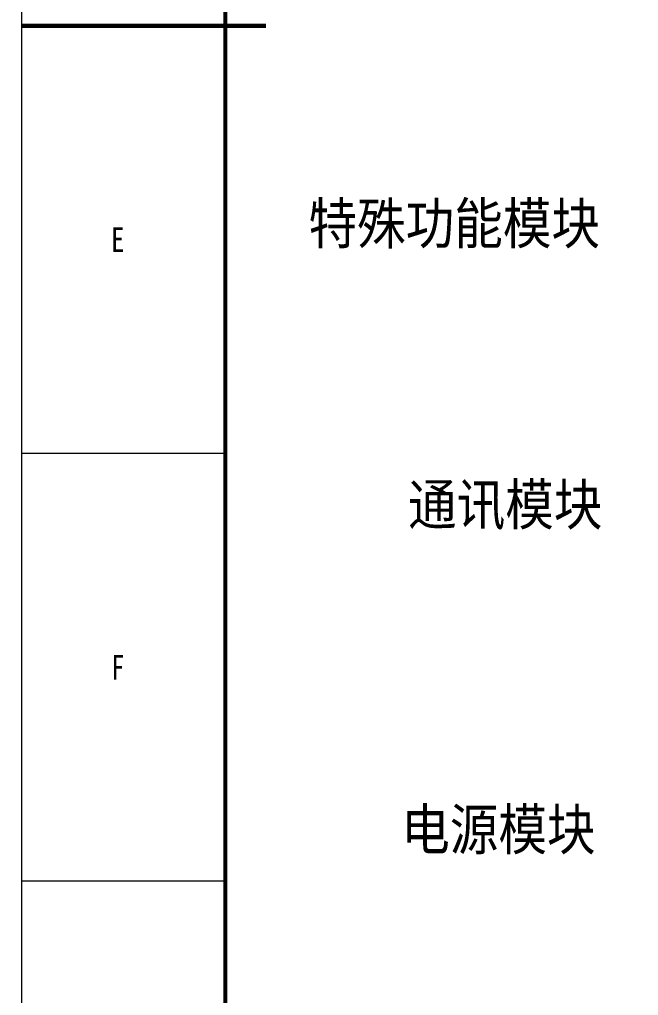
# Model space of a CAD drawing. Header units: millimetres. Extents: x 33157 to 59611, y -29750 to 1750.
# Drawn here: x 53105 to 53482, y 112 to 708 of the extents above; entities that cross this region are included whole.
import ezdxf

# ---------------------------------------------------------------- set-up
doc = ezdxf.new("R2010")
doc.units = ezdxf.units.MM
doc.layers.get('0').update_dxf_attribs({"lineweight": 18})
doc.layers.add('细实线', color=7, linetype='Continuous', lineweight=20)
doc.styles.add('HZ', font='arial.ttf')
doc.styles.get("Standard").update_dxf_attribs({"font": ''})
doc.styles.add('STYLE1', font='')
doc.styles.get('Standard').set_extended_font_data('宋体')
doc.styles.get('STYLE1').set_extended_font_data('宋体')

# ---------------------------------------------------------------- blocks, each defined once
blk = doc.blocks.new('和利时横图框')
for p, q in [((50221.27, 1313.89), (50096.91, 1313.89)), ((50221.27, 1052.75), (50096.91, 1052.75)), ((50221.27, 791.6), (50096.91, 791.6))]:
    blk.add_line(p, q)
blk.add_lwpolyline([(50096.91, 269.31), (53051.59, 269.31), (53051.59, 2358.48), (50096.91, 2358.48)], close=True)
blk.add_lwpolyline([(50221.27, 319.05, 2.49, 2.49, 0), (53001.84, 319.05, 2.49, 2.49, 0), (53001.84, 2308.73, 2.49, 2.49, 0), (50221.27, 2308.73, 2.49, 2.49, 0)], format="xyseb", close=True)
for points in [[(50096.91, 1313.89, 2.49, 2.49, 0), (50221.27, 1313.89, 2.49, 2.49, 0)], [(50221.27, 1313.89, 2.49, 2.49, 0), (50246.14, 1313.89, 2.49, 2.49, 0)]]:
    blk.add_lwpolyline(points, format="xyseb")
at = {"width": 0.8}
for s, p in [('E', (50151.63, 1175.86)), ('F', (50151.63, 914.72))]:
    blk.add_text(s, height=14.92, dxfattribs=at).set_placement(p)
at = {"style": 'HZ'}
for tag, p, height in [('北京和利时自动化驱动技术有限公司', (51649.92, 520.69), 24.79), ('图纸阶段', (52857.22, 518.92), 24.79), ('图纸名称', (52301.11, 424.67), 42.5), ('会签人', (51825.94, 376.93), 24)]:
    blk.add_attdef(tag, p, '', height=height, dxfattribs=at)
at = {"color": 3, "style": 'HZ'}
for tag, p, height in [('工程名称', (52244.96, 517.73), 28.33), ('设计人', (51828.2, 464.14), 24), ('设计时间', (52033.27, 464.54), 24), ('审核人', (51826.82, 419.74), 24), ('设计时间', (52033.27, 421.17), 24), ('图纸编号', (52420.84, 373.66), 24.79), ('批准人', (51828.28, 330.45), 24), ('设计时间', (52033.27, 331.46), 24)]:
    blk.add_attdef(tag, p, '', height=height, dxfattribs=at)
at = {"color": 0, "style": 'HZ'}
blk.add_attdef('页码', (52501.6, 331.93), '', height=20, dxfattribs=at)

msp = doc.modelspace()

# ---------------------------------------------------------------- block references
at = {"layer": '细实线'}
msp.add_blockref('和利时横图框', (3008.87, -609.84), dxfattribs=at)

# ---------------------------------------------------------------- texts
at = {"color": 0, "style": 'STYLE1', "width": 0.87}
for s, p in [('特殊功能模块', (53280.98, 570.92)), ('通讯模块', (53341.76, 399.23)), ('电源模块', (53337.58, 200.89))]:
    msp.add_text(s, height=25, dxfattribs=at).set_placement(p)

doc.saveas('drawing.dxf')
